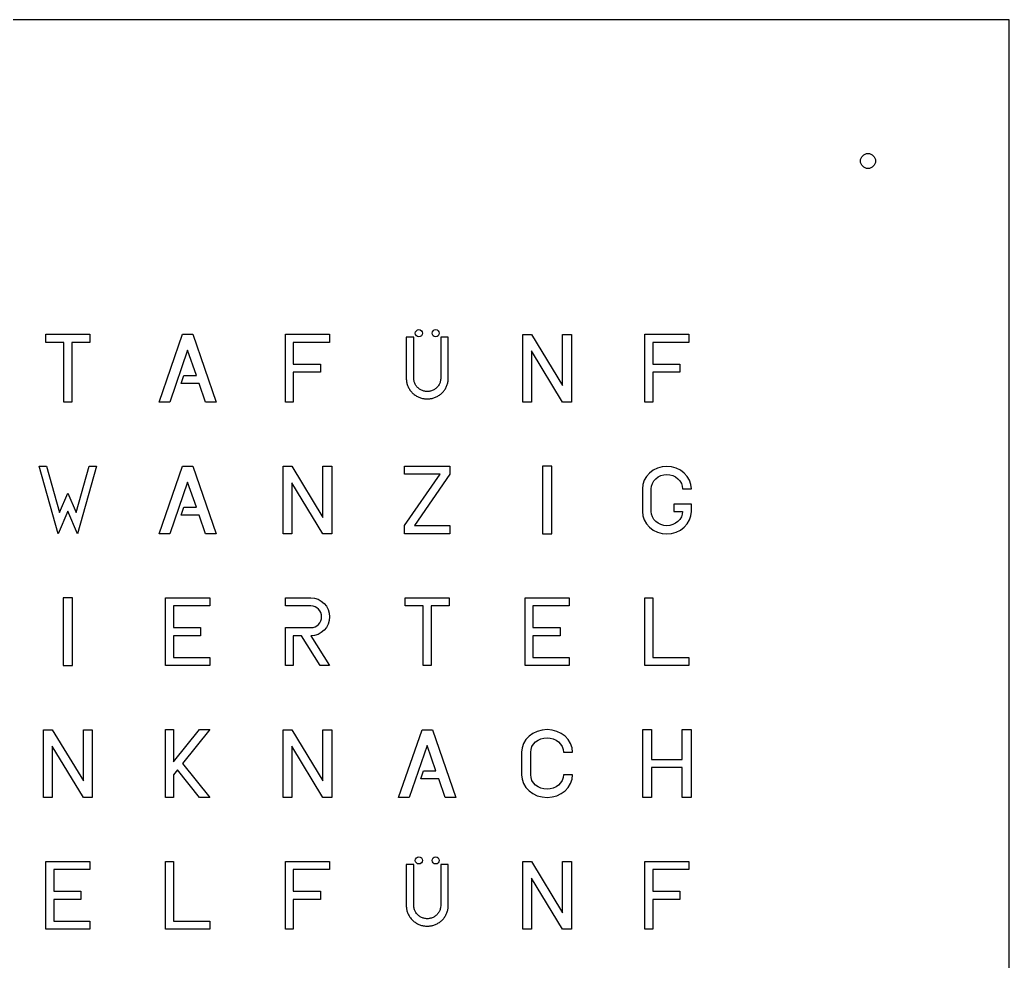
# Model space of a CAD drawing. Extents: x 0 to 500, y 0 to 500.
# Drawn here: x 237.2 to 500, y 250 to 500 of the extents above; entities that cross this region are included whole.
import ezdxf

# ---------------------------------------------------------------- set-up
doc = ezdxf.new("R2010")
doc.units = 0
doc.layers.add('7', color=7, linetype='CONTINUOUS')

msp = doc.modelspace()

# ---------------------------------------------------------------- linework, layer by layer
at = {"layer": '7'}
for p, q in [((500, 500), (0, 500)), ((500, 0), (500, 500)), ((244.13921, 416.5007), (255.86079, 416.5007)), ((244.13921, 414.34061), (244.13921, 416.5007)), ((255.86079, 416.5007), (255.86079, 414.34061)), ((274.21539, 398.4993), (280.4483, 416.48129)), ((280.4483, 416.48129), (283.18799, 416.48129)), ((283.18799, 416.48129), (289.42099, 398.4993)), ((307.7756, 398.4993), (307.7756, 416.5007)), ((307.7756, 416.5007), (319.49719, 416.5007)), ((319.49719, 416.5007), (319.49719, 414.34061)), ((339.8822, 415.6825), (339.8822, 404.76709)), ((341.8902, 415.6825), (339.8822, 415.6825)), ((341.8902, 404.76709), (341.8902, 415.6825)), ((349.01889, 415.6825), (349.0163, 404.67297)), ((351.02689, 415.6825), (349.01889, 415.6825)), ((351.02686, 404.7475), (351.02689, 415.6825)), ((370.82431, 398.4993), (370.82431, 416.4379)), ((370.82431, 416.4379), (373.1481, 416.4379)), ((373.1481, 416.4379), (381.3974, 402.87079)), ((381.3974, 402.87079), (381.3974, 416.4379)), ((381.3974, 416.4379), (383.72119, 416.4379)), ((383.72119, 416.4379), (383.72119, 398.4993)), ((403.2301, 398.4993), (403.2301, 416.5007)), ((403.2301, 416.5007), (414.95169, 416.5007)), ((414.95169, 416.5007), (414.95169, 414.34061)), ((248.944, 414.34061), (244.13921, 414.34061)), ((248.944, 398.4993), (248.944, 414.34061)), ((255.86079, 414.34061), (251.056, 414.34061)), ((251.056, 414.34061), (251.056, 398.4993)), ((319.49719, 414.34061), (309.8876, 414.34061)), ((309.8876, 414.34061), (309.8876, 408.58011)), ((414.95169, 414.34061), (405.3421, 414.34061)), ((405.3421, 414.34061), (405.3421, 408.58011)), ((281.81821, 412.23999), (277.05539, 398.4993)), ((284.1293, 405.5722), (281.81821, 412.23999)), ((373.1481, 412.06631), (373.1481, 398.4993)), ((381.3974, 398.4993), (373.1481, 412.06631)), ((309.8876, 408.58011), (317.09479, 408.58011)), ((317.09479, 408.58011), (317.09479, 406.41989)), ((405.3421, 408.58011), (412.54929, 408.58011)), ((412.54929, 408.58011), (412.54929, 406.41989)), ((280.10159, 403.4144), (280.84961, 405.5722)), ((280.84961, 405.5722), (284.1293, 405.5722)), ((317.09479, 406.41989), (309.8876, 406.41989)), ((309.8876, 406.41989), (309.8876, 398.4993)), ((339.8822, 404.76709), (339.8873, 404.5321)), ((341.89731, 404.54761), (341.8902, 404.76709)), ((349.0163, 404.67297), (348.99451, 404.36011)), ((351.0199, 404.49289), (351.02686, 404.7475)), ((412.54929, 406.41989), (405.3421, 406.41989)), ((405.3421, 406.41989), (405.3421, 398.4993)), ((284.87729, 403.4144), (280.10159, 403.4144)), ((286.58099, 398.4993), (284.87729, 403.4144)), ((339.8873, 404.5321), (339.90289, 404.29749)), ((339.90289, 404.29749), (339.92871, 404.06381)), ((339.92871, 404.06381), (339.9649, 403.83151)), ((339.9649, 403.83151), (340.01129, 403.6008)), ((340.01129, 403.6008), (340.06769, 403.37241)), ((340.06769, 403.37241), (340.13419, 403.14651)), ((340.13419, 403.14651), (340.2106, 402.92371)), ((340.2106, 402.92371), (340.29681, 402.70432)), ((340.29681, 402.70432), (340.39261, 402.48871)), ((340.39261, 402.48871), (340.49771, 402.27731)), ((340.49771, 402.27731), (340.61209, 402.07059)), ((340.61209, 402.07059), (340.7355, 401.8689)), ((341.91849, 404.32889), (341.89731, 404.54761)), ((341.9537, 404.11209), (341.91849, 404.32889)), ((342.00281, 403.8978), (341.9537, 404.11209)), ((342.0657, 403.68689), (342.00281, 403.8978)), ((342.14191, 403.48041), (342.0657, 403.68689)), ((342.23141, 403.2789), (342.14191, 403.48041)), ((342.33359, 403.0834), (342.23141, 403.2789)), ((342.44821, 402.8945), (342.33359, 403.0834)), ((342.57471, 402.7131), (342.44821, 402.8945)), ((342.71271, 402.53989), (342.57471, 402.7131)), ((342.86151, 402.3754), (342.71271, 402.53989)), ((343.02069, 402.22049), (342.86151, 402.3754)), ((343.18951, 402.07571), (343.02069, 402.22049)), ((343.36731, 401.9415), (343.18951, 402.07571)), ((347.74429, 402.0957), (347.56769, 401.95999)), ((347.91171, 402.242), (347.74429, 402.0957)), ((348.06949, 402.39828), (347.91171, 402.242)), ((348.2168, 402.56409), (348.06949, 402.39828)), ((348.35321, 402.73849), (348.2168, 402.56409)), ((348.478, 402.92111), (348.35321, 402.73849)), ((348.59091, 403.1109), (348.478, 402.92111)), ((348.69131, 403.3074), (348.59091, 403.1109)), ((348.77881, 403.50961), (348.69131, 403.3074)), ((348.85321, 403.7168), (348.77881, 403.50961)), ((348.91409, 403.92819), (348.85321, 403.7168)), ((348.9613, 404.14291), (348.91409, 403.92819)), ((348.99451, 404.36011), (348.9613, 404.14291)), ((350.15219, 401.83578), (350.27701, 402.03659)), ((350.27701, 402.03659), (350.39291, 402.24249)), ((350.39291, 402.24249), (350.4996, 402.45309)), ((350.4996, 402.45309), (350.59698, 402.668)), ((350.59698, 402.668), (350.68481, 402.8869)), ((350.68481, 402.8869), (350.76279, 403.10919)), ((350.76279, 403.10919), (350.83099, 403.3345)), ((350.83099, 403.3345), (350.8891, 403.56259)), ((350.8891, 403.56259), (350.93719, 403.79291)), ((350.93719, 403.79291), (350.97501, 404.02499)), ((350.97501, 404.02499), (351.00259, 404.25851)), ((351.00259, 404.25851), (351.0199, 404.49289)), ((340.7355, 401.8689), (340.86771, 401.67261)), ((340.86771, 401.67261), (341.00839, 401.48209)), ((341.00839, 401.48209), (341.15741, 401.29761)), ((341.15741, 401.29761), (341.3143, 401.1196)), ((341.3143, 401.1196), (341.479, 400.94839)), ((341.479, 400.94839), (341.65109, 400.7843)), ((341.65109, 400.7843), (341.8302, 400.62769)), ((341.8302, 400.62769), (342.01611, 400.4787)), ((342.01611, 400.4787), (342.2084, 400.33771)), ((342.2084, 400.33771), (342.40671, 400.2049)), ((342.40671, 400.2049), (342.61069, 400.0806)), ((342.61069, 400.0806), (342.82001, 399.965)), ((342.82001, 399.965), (343.03421, 399.8584)), ((343.03421, 399.8584), (343.2529, 399.76089)), ((343.2529, 399.76089), (343.47571, 399.6727)), ((343.55341, 401.8186), (343.36731, 401.9415)), ((343.47571, 399.6727), (343.70209, 399.59399)), ((343.74701, 401.7074), (343.55341, 401.8186)), ((343.70209, 399.59399), (343.93188, 399.5249)), ((343.94739, 401.60831), (343.74701, 401.7074)), ((343.93188, 399.5249), (344.1644, 399.46561)), ((344.15381, 401.5217), (343.94739, 401.60831)), ((344.3653, 401.44809), (344.15381, 401.5217)), ((344.1644, 399.46561), (344.36011, 399.42371)), ((344.36011, 399.42371), (344.5571, 399.38861)), ((344.58121, 401.3876), (344.3653, 401.44809)), ((344.5571, 399.38861), (344.75531, 399.3606)), ((344.80051, 401.34052), (344.58121, 401.3876)), ((345.02249, 401.30701), (344.80051, 401.34052)), ((345.24609, 401.28729), (345.02249, 401.30701)), ((345.47061, 401.28131), (345.24609, 401.28729)), ((345.69501, 401.28931), (345.47061, 401.28131)), ((345.91849, 401.311), (345.69501, 401.28931)), ((346.14011, 401.34641), (345.91849, 401.311)), ((346.35901, 401.39539), (346.14011, 401.34641)), ((346.15369, 399.3606), (346.35199, 399.38861)), ((346.35199, 399.38861), (346.54901, 399.42371)), ((346.57431, 401.45779), (346.35901, 401.39539)), ((346.54901, 399.42371), (346.74469, 399.46561)), ((346.7851, 401.53329), (346.57431, 401.45779)), ((346.74469, 399.46561), (346.93869, 399.51431)), ((346.99069, 401.6217), (346.7851, 401.53329)), ((346.93869, 399.51431), (347.16891, 399.58179)), ((347.19019, 401.7225), (346.99069, 401.6217)), ((347.16891, 399.58179), (347.3959, 399.65891)), ((347.38281, 401.83539), (347.19019, 401.7225)), ((347.56769, 401.95999), (347.38281, 401.83539)), ((347.3959, 399.65891), (347.61929, 399.74561)), ((347.61929, 399.74561), (347.83871, 399.84149)), ((347.83871, 399.84149), (348.05371, 399.94659)), ((348.05371, 399.94659), (348.26379, 400.0607)), ((348.26379, 400.0607), (348.46869, 400.18359)), ((348.46869, 400.18359), (348.668, 400.315)), ((348.668, 400.315), (348.8613, 400.45459)), ((348.8613, 400.45459), (349.04831, 400.60229)), ((349.04831, 400.60229), (349.22861, 400.75769)), ((349.22861, 400.75769), (349.40189, 400.92059)), ((349.40189, 400.92059), (349.56781, 401.09061)), ((349.56781, 401.09061), (349.7261, 401.26749)), ((349.7261, 401.26749), (349.8764, 401.4509)), ((349.8764, 401.4509), (350.01849, 401.64041)), ((350.01849, 401.64041), (350.15219, 401.83578)), ((251.056, 398.4993), (248.944, 398.4993)), ((277.05539, 398.4993), (274.21539, 398.4993)), ((289.42099, 398.4993), (286.58099, 398.4993)), ((309.8876, 398.4993), (307.7756, 398.4993)), ((344.75531, 399.3606), (344.9545, 399.33951)), ((344.9545, 399.33951), (345.15421, 399.32541)), ((345.15421, 399.32541), (345.3544, 399.31839)), ((345.3544, 399.31839), (345.55469, 399.31839)), ((345.55469, 399.31839), (345.75479, 399.32541)), ((345.75479, 399.32541), (345.95459, 399.33951)), ((345.95459, 399.33951), (346.15369, 399.3606)), ((373.1481, 398.4993), (370.82431, 398.4993)), ((383.72119, 398.4993), (381.3974, 398.4993)), ((405.3421, 398.4993), (403.2301, 398.4993)), ((247.47169, 363.4993), (242.40739, 381.5007)), ((242.40739, 381.5007), (244.32829, 381.5007)), ((244.32829, 381.5007), (247.808, 369.13171)), ((252.192, 369.13171), (255.67171, 381.5007)), ((257.59259, 381.5007), (252.52831, 363.4993)), ((255.67171, 381.5007), (257.59259, 381.5007)), ((274.21539, 363.4993), (280.4483, 381.48129)), ((280.4483, 381.48129), (283.18799, 381.48129)), ((283.18799, 381.48129), (289.42099, 363.4993)), ((307.1879, 363.4993), (307.1879, 381.4379)), ((307.1879, 381.4379), (309.51169, 381.4379)), ((309.51169, 381.4379), (317.76099, 367.87079)), ((317.76099, 367.87079), (317.76099, 381.4379)), ((317.76099, 381.4379), (320.08481, 381.4379)), ((320.08481, 381.4379), (320.08481, 363.4993)), ((339.42871, 379.29379), (339.42871, 381.5007)), ((339.42871, 381.5007), (351.48029, 381.5007)), ((351.48029, 381.5007), (351.48029, 379.29379)), ((376.02521, 381.5007), (376.02521, 363.4993)), ((378.52029, 381.5007), (376.02521, 381.5007)), ((378.52029, 363.4993), (378.52029, 381.5007)), ((407.82401, 381.27261), (406.6058, 380.93369)), ((409.09091, 381.38708), (407.82401, 381.27261)), ((410.35779, 381.27261), (409.09091, 381.38708)), ((411.57599, 380.93369), (410.35779, 381.27261)), ((348.86371, 379.29379), (339.42871, 379.29379)), ((339.42871, 365.70621), (348.86371, 379.29379)), ((351.48029, 379.29379), (342.04541, 365.70621)), ((403.69141, 378.73981), (403.09131, 377.7099)), ((404.49899, 379.6424), (403.69141, 378.73981)), ((405.483, 380.38321), (404.49899, 379.6424)), ((406.6058, 380.93369), (405.483, 380.38321)), ((406.15369, 378.1246), (406.7832, 378.59839)), ((406.7832, 378.59839), (407.50131, 378.9505)), ((407.50131, 378.9505), (408.28049, 379.1673)), ((408.28049, 379.1673), (409.09091, 379.24051)), ((409.09091, 379.24051), (409.90131, 379.1673)), ((409.90131, 379.1673), (410.68051, 378.9505)), ((410.68051, 378.9505), (411.39859, 378.59839)), ((411.39859, 378.59839), (412.02811, 378.1246)), ((412.69879, 380.38321), (411.57599, 380.93369)), ((413.6828, 379.6424), (412.69879, 380.38321)), ((414.49039, 378.73981), (413.6828, 379.6424)), ((415.09061, 377.7099), (414.49039, 378.73981)), ((281.81821, 377.23999), (277.05539, 363.4993)), ((284.1293, 370.5722), (281.81821, 377.23999)), ((309.51169, 377.06631), (309.51169, 363.4993)), ((317.76099, 363.4993), (309.51169, 377.06631)), ((402.72171, 376.5925), (402.59689, 375.43039)), ((403.09131, 377.7099), (402.72171, 376.5925)), ((404.9371, 375.43039), (405.01691, 376.1738)), ((405.01691, 376.1738), (405.2533, 376.88849)), ((405.2533, 376.88849), (405.63721, 377.54721)), ((405.63721, 377.54721), (406.15369, 378.1246)), ((412.02811, 378.1246), (412.54471, 377.54721)), ((412.54471, 377.54721), (412.9285, 376.88849)), ((412.9285, 376.88849), (413.16489, 376.1738)), ((413.16489, 376.1738), (413.24469, 375.43039)), ((415.46011, 376.5925), (415.09061, 377.7099)), ((415.5849, 375.43039), (415.46011, 376.5925)), ((247.808, 369.13171), (250, 374.33389)), ((250, 374.33389), (252.192, 369.13171)), ((402.59689, 375.43039), (402.59689, 369.4559)), ((404.9371, 369.4559), (404.9371, 375.43039)), ((413.24469, 375.43039), (415.5849, 375.43039)), ((280.10159, 368.4144), (280.84961, 370.5722)), ((280.84961, 370.5722), (284.1293, 370.5722)), ((410.90451, 371.3699), (410.90451, 369.4559)), ((415.5849, 371.3699), (410.90451, 371.3699)), ((415.5849, 369.4559), (415.5849, 371.3699)), ((250, 369.49979), (247.47169, 363.4993)), ((252.52831, 363.4993), (250, 369.49979)), ((284.87729, 368.4144), (280.10159, 368.4144)), ((286.58099, 363.4993), (284.87729, 368.4144)), ((402.59689, 369.4559), (402.72171, 368.29379)), ((402.72171, 368.29379), (403.09131, 367.17639)), ((405.01691, 368.71259), (404.9371, 369.4559)), ((405.2533, 367.99789), (405.01691, 368.71259)), ((405.63721, 367.33911), (405.2533, 367.99789)), ((410.90451, 369.4559), (413.24469, 369.4559)), ((412.9285, 367.99789), (412.54471, 367.33911)), ((413.16489, 368.71259), (412.9285, 367.99789)), ((413.24469, 369.4559), (413.16489, 368.71259)), ((415.09061, 367.17639), (415.46011, 368.29379)), ((415.46011, 368.29379), (415.5849, 369.4559)), ((339.42871, 363.4993), (339.42871, 365.70621)), ((342.04541, 365.70621), (351.48029, 365.70621)), ((351.48029, 365.70621), (351.48029, 363.4993)), ((403.09131, 367.17639), (403.69141, 366.14661)), ((403.69141, 366.14661), (404.49899, 365.2439)), ((404.49899, 365.2439), (405.483, 364.50311)), ((406.15369, 366.76181), (405.63721, 367.33911)), ((406.7832, 366.2879), (406.15369, 366.76181)), ((407.50131, 365.93579), (406.7832, 366.2879)), ((408.28049, 365.71899), (407.50131, 365.93579)), ((409.09091, 365.64581), (408.28049, 365.71899)), ((409.90131, 365.71899), (409.09091, 365.64581)), ((410.68051, 365.93579), (409.90131, 365.71899)), ((411.39859, 366.2879), (410.68051, 365.93579)), ((412.02811, 366.76181), (411.39859, 366.2879)), ((412.54471, 367.33911), (412.02811, 366.76181)), ((412.69879, 364.50311), (413.6828, 365.2439)), ((413.6828, 365.2439), (414.49039, 366.14661)), ((414.49039, 366.14661), (415.09061, 367.17639)), ((277.05539, 363.4993), (274.21539, 363.4993)), ((289.42099, 363.4993), (286.58099, 363.4993)), ((309.51169, 363.4993), (307.1879, 363.4993)), ((320.08481, 363.4993), (317.76099, 363.4993)), ((351.48029, 363.4993), (339.42871, 363.4993)), ((376.02521, 363.4993), (378.52029, 363.4993)), ((405.483, 364.50311), (406.6058, 363.9527)), ((406.6058, 363.9527), (407.82401, 363.61371)), ((407.82401, 363.61371), (409.09091, 363.4993)), ((409.09091, 363.4993), (410.35779, 363.61371)), ((410.35779, 363.61371), (411.57599, 363.9527)), ((411.57599, 363.9527), (412.69879, 364.50311)), ((248.7524, 346.5007), (248.7524, 328.4993)), ((251.2475, 346.5007), (248.7524, 346.5007)), ((251.2475, 328.4993), (251.2475, 346.5007)), ((275.9574, 328.4993), (275.9574, 346.5007)), ((275.9574, 346.5007), (287.67899, 346.5007)), ((287.67899, 344.34061), (278.0694, 344.34061)), ((278.0694, 344.34061), (278.0694, 338.58011)), ((287.67899, 346.5007), (287.67899, 344.34061)), ((307.7756, 346.5007), (314.56921, 346.5007)), ((307.7756, 344.34061), (307.7756, 346.5007)), ((314.56921, 344.34061), (307.7756, 344.34061)), ((314.56921, 346.5007), (315.53061, 346.4039)), ((315.1185, 344.28519), (314.56921, 344.34061)), ((315.64679, 344.12131), (315.1185, 344.28519)), ((315.53061, 346.4039), (316.45499, 346.117)), ((316.45499, 346.117), (317.30701, 345.65131)), ((317.30701, 345.65131), (318.0538, 345.02441)), ((318.0538, 345.02441), (318.6666, 344.26059)), ((318.6666, 344.26059), (319.12201, 343.38919)), ((339.59369, 346.5007), (351.31531, 346.5007)), ((339.59369, 344.34061), (339.59369, 346.5007)), ((344.3985, 344.34061), (339.59369, 344.34061)), ((344.3985, 328.4993), (344.3985, 344.34061)), ((351.31531, 344.34061), (346.5105, 344.34061)), ((346.5105, 344.34061), (346.5105, 328.4993)), ((351.31531, 346.5007), (351.31531, 344.34061)), ((371.4119, 328.4993), (371.4119, 346.5007)), ((371.4119, 346.5007), (383.13351, 346.5007)), ((383.13351, 344.34061), (373.5239, 344.34061)), ((373.5239, 344.34061), (373.5239, 338.58011)), ((383.13351, 346.5007), (383.13351, 344.34061)), ((403.2301, 346.5007), (405.3421, 346.5007)), ((403.2301, 328.4993), (403.2301, 346.5007)), ((405.3421, 346.5007), (405.3421, 330.65939)), ((316.13361, 343.8551), (315.64679, 344.12131)), ((316.56039, 343.49701), (316.13361, 343.8551)), ((316.91061, 343.06049), (316.56039, 343.49701)), ((317.17081, 342.5625), (316.91061, 343.06049)), ((317.33109, 342.02219), (317.17081, 342.5625)), ((317.38519, 341.4603), (317.33109, 342.02219)), ((319.12201, 343.38919), (319.4025, 342.4436)), ((319.4025, 342.4436), (319.49719, 341.4603)), ((315.64679, 338.79929), (316.13361, 339.06549)), ((316.13361, 339.06549), (316.56039, 339.42371)), ((316.56039, 339.42371), (316.91061, 339.86011)), ((316.91061, 339.86011), (317.17081, 340.35809)), ((317.17081, 340.35809), (317.33109, 340.89841)), ((317.33109, 340.89841), (317.38519, 341.4603)), ((319.12201, 339.5314), (318.6666, 338.66)), ((319.4025, 340.47699), (319.12201, 339.5314)), ((319.49719, 341.4603), (319.4025, 340.47699)), ((278.0694, 338.58011), (285.27661, 338.58011)), ((285.27661, 336.41989), (278.0694, 336.41989)), ((278.0694, 336.41989), (278.0694, 330.65939)), ((285.27661, 338.58011), (285.27661, 336.41989)), ((307.7756, 338.58011), (314.56921, 338.58011)), ((307.7756, 328.4993), (307.7756, 338.58011)), ((312.0658, 336.41989), (309.8876, 336.41989)), ((309.8876, 336.41989), (309.8876, 328.4993)), ((316.9938, 328.4993), (312.0658, 336.41989)), ((314.56921, 338.58011), (315.1185, 338.63541)), ((315.53061, 336.51682), (314.56921, 336.41989)), ((314.56921, 336.41989), (319.49719, 328.4993)), ((315.1185, 338.63541), (315.64679, 338.79929)), ((316.45499, 336.80359), (315.53061, 336.51682)), ((317.30701, 337.26941), (316.45499, 336.80359)), ((318.0538, 337.89621), (317.30701, 337.26941)), ((318.6666, 338.66), (318.0538, 337.89621)), ((373.5239, 338.58011), (380.73111, 338.58011)), ((380.73111, 336.41989), (373.5239, 336.41989)), ((373.5239, 336.41989), (373.5239, 330.65939)), ((380.73111, 338.58011), (380.73111, 336.41989)), ((248.7524, 328.4993), (251.2475, 328.4993)), ((287.67899, 328.4993), (275.9574, 328.4993)), ((278.0694, 330.65939), (287.67899, 330.65939)), ((287.67899, 330.65939), (287.67899, 328.4993)), ((309.8876, 328.4993), (307.7756, 328.4993)), ((319.49719, 328.4993), (316.9938, 328.4993)), ((346.5105, 328.4993), (344.3985, 328.4993)), ((383.13351, 328.4993), (371.4119, 328.4993)), ((373.5239, 330.65939), (383.13351, 330.65939)), ((383.13351, 330.65939), (383.13351, 328.4993)), ((414.95169, 328.4993), (403.2301, 328.4993)), ((405.3421, 330.65939), (414.95169, 330.65939)), ((414.95169, 330.65939), (414.95169, 328.4993)), ((243.55161, 293.4993), (243.55161, 311.4379)), ((243.55161, 311.4379), (245.87531, 311.4379)), ((245.87531, 311.4379), (254.12469, 297.87079)), ((254.12469, 297.87079), (254.12469, 311.4379)), ((254.12469, 311.4379), (256.44839, 311.4379)), ((256.44839, 311.4379), (256.44839, 293.4993)), ((275.9574, 311.5007), (278.0694, 311.5007)), ((275.9574, 293.4993), (275.9574, 311.5007)), ((278.0694, 311.5007), (278.0694, 302.909)), ((278.0694, 302.909), (284.9491, 311.5007)), ((287.67899, 311.5007), (280.4718, 302.5)), ((284.9491, 311.5007), (287.67899, 311.5007)), ((307.1879, 293.4993), (307.1879, 311.4379)), ((307.1879, 311.4379), (309.51169, 311.4379)), ((309.51169, 311.4379), (317.76099, 297.87079)), ((317.76099, 297.87079), (317.76099, 311.4379)), ((317.76099, 311.4379), (320.08481, 311.4379)), ((320.08481, 311.4379), (320.08481, 293.4993)), ((337.85172, 293.4993), (344.08469, 311.48129)), ((344.08469, 311.48129), (346.8244, 311.48129)), ((346.8244, 311.48129), (353.05731, 293.4993)), ((373.50589, 310.49051), (372.47849, 309.745)), ((374.6781, 311.0444), (373.50589, 310.49051)), ((375.95001, 311.3855), (374.6781, 311.0444)), ((377.27271, 311.5007), (375.95001, 311.3855)), ((378.59549, 311.3855), (377.27271, 311.5007)), ((379.8674, 311.0444), (378.59549, 311.3855)), ((381.03961, 310.49051), (379.8674, 311.0444)), ((382.06699, 309.745), (381.03961, 310.49051)), ((402.6825, 311.5007), (404.99191, 311.5007)), ((402.6825, 293.4993), (402.6825, 311.5007)), ((404.99191, 311.5007), (404.99191, 303.58011)), ((413.19, 311.5007), (415.4993, 311.5007)), ((413.19, 303.58011), (413.19, 311.5007)), ((415.4993, 311.5007), (415.4993, 293.4993)), ((371.0087, 307.8002), (370.62289, 306.67569)), ((371.63519, 308.83661), (371.0087, 307.8002)), ((372.47849, 309.745), (371.63519, 308.83661)), ((373.26599, 306.9736), (373.66681, 307.63651)), ((373.66681, 307.63651), (374.20609, 308.2175)), ((374.20609, 308.2175), (374.86331, 308.69431)), ((374.86331, 308.69431), (375.6131, 309.04871)), ((375.6131, 309.04871), (376.4267, 309.26691)), ((376.4267, 309.26691), (377.27271, 309.34061)), ((377.27271, 309.34061), (378.1188, 309.26691)), ((378.1188, 309.26691), (378.9324, 309.04871)), ((378.9324, 309.04871), (379.6821, 308.69431)), ((379.6821, 308.69431), (380.33929, 308.2175)), ((380.33929, 308.2175), (380.87869, 307.63651)), ((380.87869, 307.63651), (381.27939, 306.9736)), ((382.91019, 308.83661), (382.06699, 309.745)), ((383.53671, 307.8002), (382.91019, 308.83661)), ((383.92261, 306.67569), (383.53671, 307.8002)), ((245.87531, 307.06631), (245.87531, 293.4993)), ((254.12469, 293.4993), (245.87531, 307.06631)), ((309.51169, 307.06631), (309.51169, 293.4993)), ((317.76099, 293.4993), (309.51169, 307.06631)), ((345.4545, 307.23999), (340.6918, 293.4993)), ((347.76569, 300.5722), (345.4545, 307.23999)), ((370.62289, 306.67569), (370.49261, 305.5062)), ((370.49261, 305.5062), (370.49261, 299.49371)), ((372.93591, 305.5062), (373.0192, 306.2543)), ((372.93591, 299.49371), (372.93591, 305.5062)), ((373.0192, 306.2543), (373.26599, 306.9736)), ((381.27939, 306.9736), (381.52621, 306.2543)), ((381.52621, 306.2543), (381.60959, 305.5062)), ((381.60959, 305.5062), (384.0528, 305.5062)), ((384.0528, 305.5062), (383.92261, 306.67569)), ((280.4718, 302.5), (287.67899, 293.4993)), ((404.99191, 303.58011), (413.19, 303.58011)), ((279.10681, 300.79541), (278.0694, 299.49979)), ((284.9491, 293.4993), (279.10681, 300.79541)), ((343.73801, 298.4144), (344.4859, 300.5722)), ((344.4859, 300.5722), (347.76569, 300.5722)), ((413.19, 301.41989), (404.99191, 301.41989)), ((404.99191, 301.41989), (404.99191, 293.4993)), ((413.19, 293.4993), (413.19, 301.41989)), ((278.0694, 299.49979), (278.0694, 293.4993)), ((348.5137, 298.4144), (343.73801, 298.4144)), ((350.21729, 293.4993), (348.5137, 298.4144)), ((370.49261, 299.49371), (370.62289, 298.32431)), ((370.62289, 298.32431), (371.0087, 297.1998)), ((371.0087, 297.1998), (371.63531, 296.16339)), ((373.0192, 298.7457), (372.93591, 299.49371)), ((373.26599, 298.0264), (373.0192, 298.7457)), ((373.66681, 297.36349), (373.26599, 298.0264)), ((374.20609, 296.7825), (373.66681, 297.36349)), ((380.87869, 297.36349), (380.33929, 296.7825)), ((381.27939, 298.0264), (380.87869, 297.36349)), ((381.52621, 298.7457), (381.27939, 298.0264)), ((381.60959, 299.49371), (381.52621, 298.7457)), ((384.0528, 299.49371), (381.60959, 299.49371)), ((382.91019, 296.16339), (383.53671, 297.1998)), ((383.53671, 297.1998), (383.92261, 298.32431)), ((383.92261, 298.32431), (384.0528, 299.49371)), ((371.63531, 296.16339), (372.47849, 295.255)), ((372.47849, 295.255), (373.50589, 294.50949)), ((373.50589, 294.50949), (374.6781, 293.9556)), ((374.86331, 296.3056), (374.20609, 296.7825)), ((375.6131, 295.95129), (374.86331, 296.3056)), ((376.4267, 295.73309), (375.6131, 295.95129)), ((377.27271, 295.65939), (376.4267, 295.73309)), ((378.1188, 295.73309), (377.27271, 295.65939)), ((378.9324, 295.95129), (378.1188, 295.73309)), ((379.6821, 296.3056), (378.9324, 295.95129)), ((380.33929, 296.7825), (379.6821, 296.3056)), ((379.8674, 293.9556), (381.03961, 294.50949)), ((381.03961, 294.50949), (382.06699, 295.255)), ((382.06699, 295.255), (382.91019, 296.16339)), ((245.87531, 293.4993), (243.55161, 293.4993)), ((256.44839, 293.4993), (254.12469, 293.4993)), ((278.0694, 293.4993), (275.9574, 293.4993)), ((287.67899, 293.4993), (284.9491, 293.4993)), ((309.51169, 293.4993), (307.1879, 293.4993)), ((320.08481, 293.4993), (317.76099, 293.4993)), ((340.6918, 293.4993), (337.85172, 293.4993)), ((353.05731, 293.4993), (350.21729, 293.4993)), ((374.6781, 293.9556), (375.95001, 293.61441)), ((375.95001, 293.61441), (377.27271, 293.4993)), ((377.27271, 293.4993), (378.59549, 293.61441)), ((378.59549, 293.61441), (379.8674, 293.9556)), ((404.99191, 293.4993), (402.6825, 293.4993)), ((415.4993, 293.4993), (413.19, 293.4993)), ((244.13921, 258.4993), (244.13921, 276.5007)), ((244.13921, 276.5007), (255.86079, 276.5007)), ((255.86079, 276.5007), (255.86079, 274.34061)), ((275.9574, 276.5007), (278.0694, 276.5007)), ((275.9574, 258.4993), (275.9574, 276.5007)), ((278.0694, 276.5007), (278.0694, 260.65939)), ((307.7756, 258.4993), (307.7756, 276.5007)), ((307.7756, 276.5007), (319.49719, 276.5007)), ((319.49719, 276.5007), (319.49719, 274.34061)), ((370.82431, 258.4993), (370.82431, 276.4379)), ((370.82431, 276.4379), (373.1481, 276.4379)), ((373.1481, 276.4379), (381.3974, 262.87079)), ((381.3974, 262.87079), (381.3974, 276.4379)), ((381.3974, 276.4379), (383.72119, 276.4379)), ((383.72119, 276.4379), (383.72119, 258.4993)), ((403.2301, 258.4993), (403.2301, 276.5007)), ((403.2301, 276.5007), (414.95169, 276.5007)), ((414.95169, 276.5007), (414.95169, 274.34061)), ((255.86079, 274.34061), (246.25121, 274.34061)), ((246.25121, 274.34061), (246.25121, 268.58011)), ((319.49719, 274.34061), (309.8876, 274.34061)), ((309.8876, 274.34061), (309.8876, 268.58011)), ((339.8822, 275.6825), (339.8822, 264.76709)), ((341.8902, 275.6825), (339.8822, 275.6825)), ((341.8902, 264.76709), (341.8902, 275.6825)), ((349.01889, 275.6825), (349.0163, 264.67297)), ((351.02689, 275.6825), (349.01889, 275.6825)), ((351.02686, 264.7475), (351.02689, 275.6825)), ((414.95169, 274.34061), (405.3421, 274.34061)), ((405.3421, 274.34061), (405.3421, 268.58011)), ((373.1481, 272.06631), (373.1481, 258.4993)), ((381.3974, 258.4993), (373.1481, 272.06631)), ((246.25121, 268.58011), (253.4584, 268.58011)), ((253.4584, 268.58011), (253.4584, 266.41989)), ((309.8876, 268.58011), (317.09479, 268.58011)), ((317.09479, 268.58011), (317.09479, 266.41989)), ((405.3421, 268.58011), (412.54929, 268.58011)), ((412.54929, 268.58011), (412.54929, 266.41989)), ((253.4584, 266.41989), (246.25121, 266.41989)), ((246.25121, 266.41989), (246.25121, 260.65939)), ((317.09479, 266.41989), (309.8876, 266.41989)), ((309.8876, 266.41989), (309.8876, 258.4993)), ((412.54929, 266.41989), (405.3421, 266.41989)), ((405.3421, 266.41989), (405.3421, 258.4993)), ((339.8822, 264.76709), (339.8873, 264.5321)), ((339.8873, 264.5321), (339.90289, 264.29749)), ((339.90289, 264.29749), (339.92871, 264.06381)), ((339.92871, 264.06381), (339.9649, 263.83151)), ((339.9649, 263.83151), (340.01129, 263.6008)), ((340.01129, 263.6008), (340.06769, 263.37241)), ((340.06769, 263.37241), (340.13419, 263.14651)), ((340.13419, 263.14651), (340.2106, 262.92371)), ((340.2106, 262.92371), (340.29681, 262.70432)), ((341.89731, 264.54761), (341.8902, 264.76709)), ((341.91849, 264.32889), (341.89731, 264.54761)), ((341.9537, 264.11209), (341.91849, 264.32889)), ((342.00281, 263.8978), (341.9537, 264.11209)), ((342.0657, 263.68689), (342.00281, 263.8978)), ((342.14191, 263.48041), (342.0657, 263.68689)), ((342.23141, 263.2789), (342.14191, 263.48041)), ((342.33359, 263.0834), (342.23141, 263.2789)), ((342.44821, 262.8945), (342.33359, 263.0834)), ((342.57471, 262.7131), (342.44821, 262.8945)), ((348.478, 262.92111), (348.35321, 262.73849)), ((348.59091, 263.1109), (348.478, 262.92111)), ((348.69131, 263.3074), (348.59091, 263.1109)), ((348.77881, 263.50961), (348.69131, 263.3074)), ((348.85321, 263.7168), (348.77881, 263.50961)), ((348.91409, 263.92819), (348.85321, 263.7168)), ((348.9613, 264.14291), (348.91409, 263.92819)), ((348.99451, 264.36011), (348.9613, 264.14291)), ((349.0163, 264.67297), (348.99451, 264.36011)), ((350.59698, 262.668), (350.68481, 262.8869)), ((350.68481, 262.8869), (350.76279, 263.10919)), ((350.76279, 263.10919), (350.83099, 263.3345)), ((350.83099, 263.3345), (350.8891, 263.56259)), ((350.8891, 263.56259), (350.93719, 263.79291)), ((350.93719, 263.79291), (350.97501, 264.02499)), ((350.97501, 264.02499), (351.00259, 264.25851)), ((351.00259, 264.25851), (351.0199, 264.49289)), ((351.0199, 264.49289), (351.02686, 264.7475)), ((246.25121, 260.65939), (255.86079, 260.65939)), ((255.86079, 260.65939), (255.86079, 258.4993)), ((278.0694, 260.65939), (287.67899, 260.65939)), ((287.67899, 260.65939), (287.67899, 258.4993)), ((340.29681, 262.70432), (340.39261, 262.48871)), ((340.39261, 262.48871), (340.49771, 262.27731)), ((340.49771, 262.27731), (340.61209, 262.07059)), ((340.61209, 262.07059), (340.7355, 261.8689)), ((340.7355, 261.8689), (340.86771, 261.67261)), ((340.86771, 261.67261), (341.00839, 261.48209)), ((341.00839, 261.48209), (341.15741, 261.29761)), ((341.15741, 261.29761), (341.3143, 261.1196)), ((341.3143, 261.1196), (341.479, 260.94839)), ((341.479, 260.94839), (341.65109, 260.7843)), ((341.65109, 260.7843), (341.8302, 260.62769)), ((341.8302, 260.62769), (342.01611, 260.4787)), ((342.01611, 260.4787), (342.2084, 260.33771)), ((342.2084, 260.33771), (342.40671, 260.2049)), ((342.40671, 260.2049), (342.61069, 260.0806)), ((342.71271, 262.53989), (342.57471, 262.7131)), ((342.86151, 262.3754), (342.71271, 262.53989)), ((343.02069, 262.22049), (342.86151, 262.3754)), ((343.18951, 262.07571), (343.02069, 262.22049)), ((343.36731, 261.9415), (343.18951, 262.07571)), ((343.55341, 261.8186), (343.36731, 261.9415)), ((343.74701, 261.7074), (343.55341, 261.8186)), ((343.94739, 261.60831), (343.74701, 261.7074)), ((344.15381, 261.5217), (343.94739, 261.60831)), ((344.3653, 261.44809), (344.15381, 261.5217)), ((344.58121, 261.3876), (344.3653, 261.44809)), ((344.80051, 261.34052), (344.58121, 261.3876)), ((345.02249, 261.30701), (344.80051, 261.34052)), ((345.24609, 261.28729), (345.02249, 261.30701)), ((345.47061, 261.28131), (345.24609, 261.28729)), ((345.69501, 261.28931), (345.47061, 261.28131)), ((345.91849, 261.311), (345.69501, 261.28931)), ((346.14011, 261.34641), (345.91849, 261.311)), ((346.35901, 261.39539), (346.14011, 261.34641)), ((346.57431, 261.45779), (346.35901, 261.39539)), ((346.7851, 261.53329), (346.57431, 261.45779)), ((346.99069, 261.6217), (346.7851, 261.53329)), ((347.19019, 261.7225), (346.99069, 261.6217)), ((347.38281, 261.83539), (347.19019, 261.7225)), ((347.56769, 261.95999), (347.38281, 261.83539)), ((347.74429, 262.0957), (347.56769, 261.95999)), ((347.91171, 262.242), (347.74429, 262.0957)), ((348.06949, 262.39828), (347.91171, 262.242)), ((348.2168, 262.56409), (348.06949, 262.39828)), ((348.35321, 262.73849), (348.2168, 262.56409)), ((348.26379, 260.0607), (348.46869, 260.18359)), ((348.46869, 260.18359), (348.668, 260.315)), ((348.668, 260.315), (348.8613, 260.45459)), ((348.8613, 260.45459), (349.04831, 260.60229)), ((349.04831, 260.60229), (349.22861, 260.75769)), ((349.22861, 260.75769), (349.40189, 260.92059)), ((349.40189, 260.92059), (349.56781, 261.09061)), ((349.56781, 261.09061), (349.7261, 261.26749)), ((349.7261, 261.26749), (349.8764, 261.4509)), ((349.8764, 261.4509), (350.01849, 261.64041)), ((350.01849, 261.64041), (350.15219, 261.83578)), ((350.15219, 261.83578), (350.27701, 262.03659)), ((350.27701, 262.03659), (350.39291, 262.24249)), ((350.39291, 262.24249), (350.4996, 262.45309)), ((350.4996, 262.45309), (350.59698, 262.668)), ((255.86079, 258.4993), (244.13921, 258.4993)), ((287.67899, 258.4993), (275.9574, 258.4993)), ((309.8876, 258.4993), (307.7756, 258.4993)), ((342.61069, 260.0806), (342.82001, 259.965)), ((342.82001, 259.965), (343.03421, 259.8584)), ((343.03421, 259.8584), (343.2529, 259.76089)), ((343.2529, 259.76089), (343.47571, 259.6727)), ((343.47571, 259.6727), (343.70209, 259.59399)), ((343.70209, 259.59399), (343.93188, 259.5249)), ((343.93188, 259.5249), (344.1644, 259.46561)), ((344.1644, 259.46561), (344.36011, 259.42371)), ((344.36011, 259.42371), (344.5571, 259.38861)), ((344.5571, 259.38861), (344.75531, 259.3606)), ((344.75531, 259.3606), (344.9545, 259.33951)), ((344.9545, 259.33951), (345.15421, 259.32541)), ((345.15421, 259.32541), (345.3544, 259.31839)), ((345.3544, 259.31839), (345.55469, 259.31839)), ((345.55469, 259.31839), (345.75479, 259.32541)), ((345.75479, 259.32541), (345.95459, 259.33951)), ((345.95459, 259.33951), (346.15369, 259.3606)), ((346.15369, 259.3606), (346.35199, 259.38861)), ((346.35199, 259.38861), (346.54901, 259.42371)), ((346.54901, 259.42371), (346.74469, 259.46561)), ((346.74469, 259.46561), (346.93869, 259.51431)), ((346.93869, 259.51431), (347.16891, 259.58179)), ((347.16891, 259.58179), (347.3959, 259.65891)), ((347.3959, 259.65891), (347.61929, 259.74561)), ((347.61929, 259.74561), (347.83871, 259.84149)), ((347.83871, 259.84149), (348.05371, 259.94659)), ((348.05371, 259.94659), (348.26379, 260.0607)), ((373.1481, 258.4993), (370.82431, 258.4993)), ((383.72119, 258.4993), (381.3974, 258.4993)), ((405.3421, 258.4993), (403.2301, 258.4993))]:
    msp.add_line(p, q, dxfattribs=at)
for centre, radius in [((462.5, 462.5), 2), ((343.22311, 416.771), 0.9425), ((347.686, 416.771), 0.9425), ((343.22311, 276.771), 0.9425), ((347.686, 276.771), 0.9425)]:
    msp.add_circle(centre, radius, dxfattribs=at)

doc.saveas('drawing.dxf')
